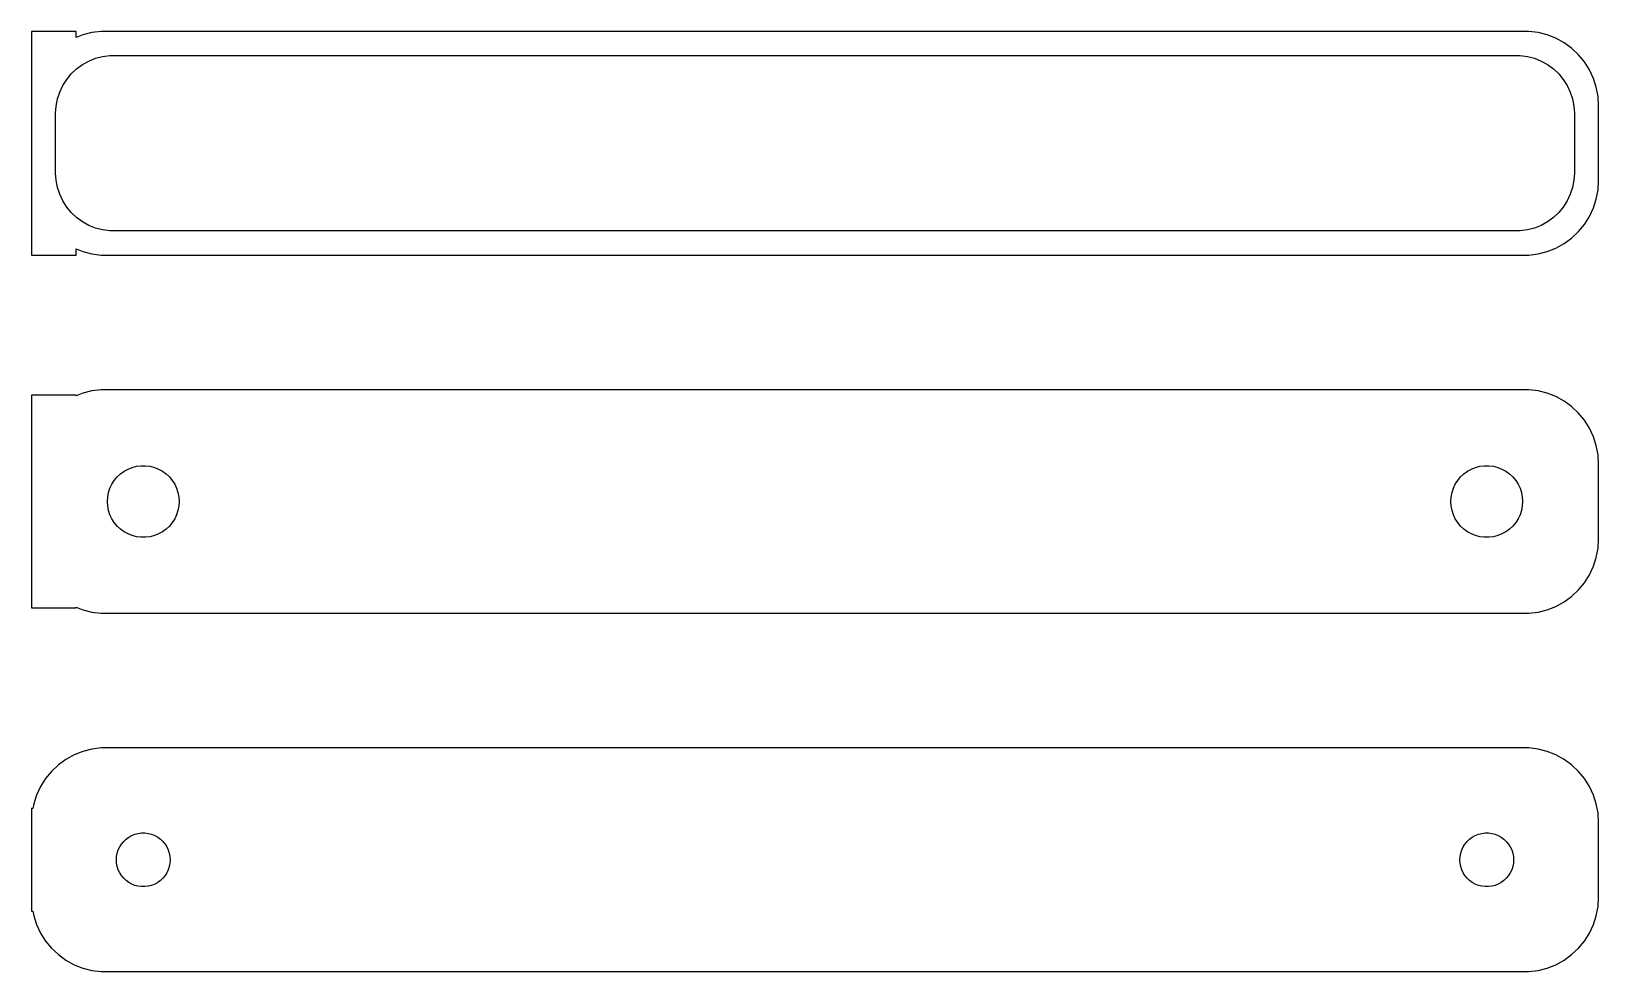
# Model space of a CAD drawing. Header units: metres. Extents: x -52 to 52, y 41 to 103.
import ezdxf

# ---------------------------------------------------------------- set-up
doc = ezdxf.new("R2010")
doc.units = ezdxf.units.M

msp = doc.modelspace()

# ---------------------------------------------------------------- linework, layer by layer
for p, q in [((-49.5, 103.49), (-52.5, 103.49)), ((-52.5, 103.49), (-52.5, 88.5099)), ((-49.5, 103.075), (-49.5, 103.49)), ((-49.0451, 103.255), (-49.5, 103.075)), ((-48.4369, 103.411), (-49.0451, 103.255)), ((-47.8139, 103.49), (-48.4369, 103.411)), ((47.8139, 103.49), (-47.8139, 103.49)), ((48.4369, 103.411), (47.8139, 103.49)), ((49.0451, 103.255), (48.4369, 103.411)), ((49.6289, 103.024), (49.0451, 103.255)), ((50.1791, 102.722), (49.6289, 103.024)), ((-47.7256, 101.804), (-47.2432, 101.865)), ((-47.2432, 101.865), (47.2432, 101.865)), ((47.2432, 101.865), (47.7256, 101.804)), ((50.6871, 102.353), (50.1791, 102.722)), ((51.1448, 101.923), (50.6871, 102.353)), ((51.5451, 101.439), (51.1448, 101.923)), ((-49.823, 100.651), (-49.4685, 100.984)), ((-49.4685, 100.984), (-49.0751, 101.27)), ((-49.0751, 101.27), (-48.6489, 101.504)), ((-48.6489, 101.504), (-48.1967, 101.683)), ((-48.1967, 101.683), (-47.7256, 101.804)), ((47.7256, 101.804), (48.1967, 101.683)), ((48.1967, 101.683), (48.6489, 101.504)), ((48.6489, 101.504), (49.0751, 101.27)), ((49.0751, 101.27), (49.4685, 100.984)), ((49.4685, 100.984), (49.823, 100.651)), ((51.8815, 100.909), (51.5451, 101.439)), ((52.1489, 100.341), (51.8815, 100.909)), ((-50.6007, 99.4256), (-50.3936, 99.8656)), ((-50.3936, 99.8656), (-50.133, 100.276)), ((-50.133, 100.276), (-49.823, 100.651)), ((49.823, 100.651), (50.133, 100.276)), ((50.133, 100.276), (50.3936, 99.8656)), ((50.3936, 99.8656), (50.6007, 99.4256)), ((52.3429, 99.7434), (52.1489, 100.341)), ((-50.8421, 98.4854), (-50.751, 98.9631)), ((-50.751, 98.9631), (-50.6007, 99.4256)), ((50.6007, 99.4256), (50.751, 98.9631)), ((50.751, 98.9631), (50.8421, 98.4854)), ((52.4606, 99.1267), (52.3429, 99.7434)), ((52.5, 98.5), (52.4606, 99.1267)), ((-50.8726, 98), (-50.8421, 98.4854)), ((-50.8726, 94), (-50.8726, 98)), ((50.8421, 98.4854), (50.8726, 98)), ((50.8726, 98), (50.8726, 94)), ((52.5, 93.5), (52.5, 98.5)), ((-50.8421, 93.5146), (-50.8726, 94)), ((-50.751, 93.0369), (-50.8421, 93.5146)), ((50.8421, 93.5146), (50.751, 93.0369)), ((50.8726, 94), (50.8421, 93.5146)), ((52.4606, 92.8733), (52.5, 93.5)), ((-50.6007, 92.5744), (-50.751, 93.0369)), ((-50.3936, 92.1344), (-50.6007, 92.5744)), ((50.6007, 92.5744), (50.3936, 92.1344)), ((50.751, 93.0369), (50.6007, 92.5744)), ((52.3429, 92.2566), (52.4606, 92.8733)), ((-50.133, 91.7237), (-50.3936, 92.1344)), ((-49.823, 91.349), (-50.133, 91.7237)), ((50.133, 91.7237), (49.823, 91.349)), ((50.3936, 92.1344), (50.133, 91.7237)), ((51.8815, 91.0912), (52.1489, 91.6594)), ((52.1489, 91.6594), (52.3429, 92.2566)), ((-49.4685, 91.0161), (-49.823, 91.349)), ((-49.0751, 90.7302), (-49.4685, 91.0161)), ((-48.6489, 90.4959), (-49.0751, 90.7302)), ((-48.1967, 90.3169), (-48.6489, 90.4959)), ((-47.7256, 90.196), (-48.1967, 90.3169)), ((48.1967, 90.3169), (47.7256, 90.196)), ((48.6489, 90.4959), (48.1967, 90.3169)), ((49.0751, 90.7302), (48.6489, 90.4959)), ((49.4685, 91.0161), (49.0751, 90.7302)), ((49.823, 91.349), (49.4685, 91.0161)), ((51.1448, 90.0773), (51.5451, 90.5611)), ((51.5451, 90.5611), (51.8815, 91.0912)), ((-47.2432, 90.135), (-47.7256, 90.196)), ((47.2432, 90.135), (-47.2432, 90.135)), ((47.7256, 90.196), (47.2432, 90.135)), ((49.6289, 88.9759), (50.1791, 89.2784)), ((50.1791, 89.2784), (50.6871, 89.6474)), ((50.6871, 89.6474), (51.1448, 90.0773)), ((-52.5, 88.5099), (-49.5, 88.5099)), ((-49.5, 88.9248), (-49.0451, 88.7447)), ((-49.5, 88.5099), (-49.5, 88.9248)), ((-49.0451, 88.7447), (-48.4369, 88.5886)), ((-48.4369, 88.5886), (-47.8139, 88.5099)), ((-47.8139, 88.5099), (47.8139, 88.5099)), ((47.8139, 88.5099), (48.4369, 88.5886)), ((48.4369, 88.5886), (49.0451, 88.7447)), ((49.0451, 88.7447), (49.6289, 88.9759)), ((-49.5, 79.1148), (-52.5, 79.1148)), ((-52.5, 79.1148), (-52.5, 64.8852)), ((-49.0451, 79.2553), (-49.5, 79.0752)), ((-49.5, 79.0752), (-49.5, 79.1148)), ((-48.4369, 79.4114), (-49.0451, 79.2553)), ((-47.8139, 79.4901), (-48.4369, 79.4114)), ((47.8139, 79.4901), (-47.8139, 79.4901)), ((48.4369, 79.4114), (47.8139, 79.4901)), ((49.0451, 79.2553), (48.4369, 79.4114)), ((49.6289, 79.0241), (49.0451, 79.2553)), ((50.1791, 78.7216), (49.6289, 79.0241)), ((50.6871, 78.3526), (50.1791, 78.7216)), ((51.1448, 77.9227), (50.6871, 78.3526)), ((51.5451, 77.4389), (51.1448, 77.9227)), ((51.8815, 76.9088), (51.5451, 77.4389)), ((52.1489, 76.3406), (51.8815, 76.9088)), ((52.3429, 75.7434), (52.1489, 76.3406)), ((52.4606, 75.1267), (52.3429, 75.7434)), ((52.5, 74.5), (52.4606, 75.1267)), ((-46.9416, 73.4107), (-46.7495, 73.6429)), ((-46.7495, 73.6429), (-46.5298, 73.8492)), ((-46.5298, 73.8492), (-46.286, 74.0264)), ((-46.286, 74.0264), (-46.0219, 74.1716)), ((-46.0219, 74.1716), (-45.7416, 74.2825)), ((-45.7416, 74.2825), (-45.4497, 74.3575)), ((-45.4497, 74.3575), (-45.1507, 74.3953)), ((-45.1507, 74.3953), (-44.8493, 74.3953)), ((-44.8493, 74.3953), (-44.5503, 74.3575)), ((-44.5503, 74.3575), (-44.2584, 74.2825)), ((-44.2584, 74.2825), (-43.9781, 74.1716)), ((-43.9781, 74.1716), (-43.714, 74.0264)), ((-43.714, 74.0264), (-43.4702, 73.8492)), ((-43.4702, 73.8492), (-43.2505, 73.6429)), ((-43.2505, 73.6429), (-43.0583, 73.4107)), ((43.0583, 73.4107), (43.2505, 73.6429)), ((43.2505, 73.6429), (43.4702, 73.8492)), ((43.4702, 73.8492), (43.714, 74.0264)), ((43.714, 74.0264), (43.9781, 74.1716)), ((43.9781, 74.1716), (44.2584, 74.2825)), ((44.2584, 74.2825), (44.5503, 74.3575)), ((44.5503, 74.3575), (44.8493, 74.3953)), ((44.8493, 74.3953), (45.1507, 74.3953)), ((45.1507, 74.3953), (45.4497, 74.3575)), ((45.4497, 74.3575), (45.7416, 74.2825)), ((45.7416, 74.2825), (46.0219, 74.1716)), ((46.0219, 74.1716), (46.286, 74.0264)), ((46.286, 74.0264), (46.5298, 73.8492)), ((46.5298, 73.8492), (46.7495, 73.6429)), ((46.7495, 73.6429), (46.9416, 73.4107)), ((52.5, 69.5), (52.5, 74.5)), ((-47.3811, 72.3008), (-47.3246, 72.5968)), ((-47.3246, 72.5968), (-47.2315, 72.8835)), ((-47.2315, 72.8835), (-47.1031, 73.1562)), ((-47.1031, 73.1562), (-46.9416, 73.4107)), ((-43.0583, 73.4107), (-42.8969, 73.1562)), ((-42.8969, 73.1562), (-42.7685, 72.8835)), ((-42.7685, 72.8835), (-42.6754, 72.5968)), ((-42.6754, 72.5968), (-42.6189, 72.3008)), ((42.6189, 72.3008), (42.6754, 72.5968)), ((42.6754, 72.5968), (42.7685, 72.8835)), ((42.7685, 72.8835), (42.8969, 73.1562)), ((42.8969, 73.1562), (43.0583, 73.4107)), ((46.9416, 73.4107), (47.1031, 73.1562)), ((47.1031, 73.1562), (47.2315, 72.8835)), ((47.2315, 72.8835), (47.3246, 72.5968)), ((47.3246, 72.5968), (47.3811, 72.3008)), ((-47.4, 72), (-47.3811, 72.3008)), ((-47.3811, 71.6992), (-47.4, 72)), ((-47.3246, 71.4032), (-47.3811, 71.6992)), ((-47.2315, 71.1165), (-47.3246, 71.4032)), ((-42.6754, 71.4032), (-42.7685, 71.1165)), ((-42.6189, 71.6992), (-42.6754, 71.4032)), ((-42.6189, 72.3008), (-42.6, 72)), ((-42.6, 72), (-42.6189, 71.6992)), ((42.6, 72), (42.6189, 72.3008)), ((42.6189, 71.6992), (42.6, 72)), ((42.6754, 71.4032), (42.6189, 71.6992)), ((42.7685, 71.1165), (42.6754, 71.4032)), ((47.3246, 71.4032), (47.2315, 71.1165)), ((47.3811, 71.6992), (47.3246, 71.4032)), ((47.3811, 72.3008), (47.4, 72)), ((47.4, 72), (47.3811, 71.6992)), ((-47.1031, 70.8438), (-47.2315, 71.1165)), ((-46.9416, 70.5893), (-47.1031, 70.8438)), ((-46.7495, 70.3571), (-46.9416, 70.5893)), ((-46.5298, 70.1508), (-46.7495, 70.3571)), ((-43.2505, 70.3571), (-43.4702, 70.1508)), ((-43.0583, 70.5893), (-43.2505, 70.3571)), ((-42.8969, 70.8438), (-43.0583, 70.5893)), ((-42.7685, 71.1165), (-42.8969, 70.8438)), ((42.8969, 70.8438), (42.7685, 71.1165)), ((43.0583, 70.5893), (42.8969, 70.8438)), ((43.2505, 70.3571), (43.0583, 70.5893)), ((43.4702, 70.1508), (43.2505, 70.3571)), ((46.7495, 70.3571), (46.5298, 70.1508)), ((46.9416, 70.5893), (46.7495, 70.3571)), ((47.1031, 70.8438), (46.9416, 70.5893)), ((47.2315, 71.1165), (47.1031, 70.8438)), ((-46.286, 69.9736), (-46.5298, 70.1508)), ((-46.0219, 69.8284), (-46.286, 69.9736)), ((-45.7416, 69.7175), (-46.0219, 69.8284)), ((-45.4497, 69.6425), (-45.7416, 69.7175)), ((-45.1507, 69.6047), (-45.4497, 69.6425)), ((-44.8493, 69.6047), (-45.1507, 69.6047)), ((-44.5503, 69.6425), (-44.8493, 69.6047)), ((-44.2584, 69.7175), (-44.5503, 69.6425)), ((-43.9781, 69.8284), (-44.2584, 69.7175)), ((-43.714, 69.9736), (-43.9781, 69.8284)), ((-43.4702, 70.1508), (-43.714, 69.9736)), ((43.714, 69.9736), (43.4702, 70.1508)), ((43.9781, 69.8284), (43.714, 69.9736)), ((44.2584, 69.7175), (43.9781, 69.8284)), ((44.5503, 69.6425), (44.2584, 69.7175)), ((44.8493, 69.6047), (44.5503, 69.6425)), ((45.1507, 69.6047), (44.8493, 69.6047)), ((45.4497, 69.6425), (45.1507, 69.6047)), ((45.7416, 69.7175), (45.4497, 69.6425)), ((46.0219, 69.8284), (45.7416, 69.7175)), ((46.286, 69.9736), (46.0219, 69.8284)), ((46.5298, 70.1508), (46.286, 69.9736)), ((52.4606, 68.8733), (52.5, 69.5)), ((52.1489, 67.6594), (52.3429, 68.2566)), ((52.3429, 68.2566), (52.4606, 68.8733)), ((51.8815, 67.0912), (52.1489, 67.6594)), ((51.1448, 66.0773), (51.5451, 66.5611)), ((51.5451, 66.5611), (51.8815, 67.0912)), ((49.6289, 64.9759), (50.1791, 65.2784)), ((50.1791, 65.2784), (50.6871, 65.6474)), ((50.6871, 65.6474), (51.1448, 66.0773)), ((-52.5, 64.8852), (-49.5, 64.8852)), ((-49.5, 64.8852), (-49.5, 64.9248)), ((-49.5, 64.9248), (-49.0451, 64.7447)), ((-49.0451, 64.7447), (-48.4369, 64.5886)), ((-48.4369, 64.5886), (-47.8139, 64.5099)), ((-47.8139, 64.5099), (47.8139, 64.5099)), ((47.8139, 64.5099), (48.4369, 64.5886)), ((48.4369, 64.5886), (49.0451, 64.7447)), ((49.0451, 64.7447), (49.6289, 64.9759)), ((-50.1791, 54.7216), (-50.6871, 54.3526)), ((-49.6289, 55.0241), (-50.1791, 54.7216)), ((-49.0451, 55.2553), (-49.6289, 55.0241)), ((-48.4369, 55.4114), (-49.0451, 55.2553)), ((-47.8139, 55.4901), (-48.4369, 55.4114)), ((47.8139, 55.4901), (-47.8139, 55.4901)), ((48.4369, 55.4114), (47.8139, 55.4901)), ((49.0451, 55.2553), (48.4369, 55.4114)), ((49.6289, 55.0241), (49.0451, 55.2553)), ((50.1791, 54.7216), (49.6289, 55.0241)), ((50.6871, 54.3526), (50.1791, 54.7216)), ((-51.1448, 53.9227), (-51.5451, 53.4389)), ((-50.6871, 54.3526), (-51.1448, 53.9227)), ((51.1448, 53.9227), (50.6871, 54.3526)), ((51.5451, 53.4389), (51.1448, 53.9227)), ((-51.8815, 52.9088), (-52.1489, 52.3406)), ((-51.5451, 53.4389), (-51.8815, 52.9088)), ((51.8815, 52.9088), (51.5451, 53.4389)), ((52.1489, 52.3406), (51.8815, 52.9088)), ((-52.3429, 51.7434), (-52.4, 51.4442)), ((-52.1489, 52.3406), (-52.3429, 51.7434)), ((52.3429, 51.7434), (52.1489, 52.3406)), ((52.4606, 51.1267), (52.3429, 51.7434)), ((-52.4, 51.4442), (-52.5, 51.4442)), ((-52.5, 51.4442), (-52.5, 44.5558)), ((52.5, 50.5), (52.4606, 51.1267)), ((52.5, 45.5), (52.5, 50.5)), ((-46.3121, 49.2322), (-46.1474, 49.3869)), ((-46.1474, 49.3869), (-45.9645, 49.5198)), ((-45.9645, 49.5198), (-45.7664, 49.6287)), ((-45.7664, 49.6287), (-45.5562, 49.7119)), ((-45.5562, 49.7119), (-45.3373, 49.7681)), ((-45.3373, 49.7681), (-45.113, 49.7964)), ((-45.113, 49.7964), (-44.887, 49.7964)), ((-44.887, 49.7964), (-44.6627, 49.7681)), ((-44.6627, 49.7681), (-44.4438, 49.7119)), ((-44.4438, 49.7119), (-44.2336, 49.6287)), ((-44.2336, 49.6287), (-44.0355, 49.5198)), ((-44.0355, 49.5198), (-43.8526, 49.3869)), ((-43.8526, 49.3869), (-43.6879, 49.2322)), ((43.6879, 49.2322), (43.8526, 49.3869)), ((43.8526, 49.3869), (44.0355, 49.5198)), ((44.0355, 49.5198), (44.2336, 49.6287)), ((44.2336, 49.6287), (44.4438, 49.7119)), ((44.4438, 49.7119), (44.6627, 49.7681)), ((44.6627, 49.7681), (44.887, 49.7964)), ((44.887, 49.7964), (45.113, 49.7964)), ((45.113, 49.7964), (45.3373, 49.7681)), ((45.3373, 49.7681), (45.5562, 49.7119)), ((45.5562, 49.7119), (45.7664, 49.6287)), ((45.7664, 49.6287), (45.9645, 49.5198)), ((45.9645, 49.5198), (46.1474, 49.3869)), ((46.1474, 49.3869), (46.3121, 49.2322)), ((-46.7858, 48.2256), (-46.7434, 48.4476)), ((-46.7434, 48.4476), (-46.6736, 48.6626)), ((-46.6736, 48.6626), (-46.5773, 48.8671)), ((-46.5773, 48.8671), (-46.4562, 49.058)), ((-46.4562, 49.058), (-46.3121, 49.2322)), ((-43.6879, 49.2322), (-43.5438, 49.058)), ((-43.5438, 49.058), (-43.4226, 48.8671)), ((-43.4226, 48.8671), (-43.3264, 48.6626)), ((-43.3264, 48.6626), (-43.2565, 48.4476)), ((-43.2565, 48.4476), (-43.2142, 48.2256)), ((43.2142, 48.2256), (43.2565, 48.4476)), ((43.2565, 48.4476), (43.3264, 48.6626)), ((43.3264, 48.6626), (43.4226, 48.8671)), ((43.4226, 48.8671), (43.5438, 49.058)), ((43.5438, 49.058), (43.6879, 49.2322)), ((46.3121, 49.2322), (46.4562, 49.058)), ((46.4562, 49.058), (46.5773, 48.8671)), ((46.5773, 48.8671), (46.6736, 48.6626)), ((46.6736, 48.6626), (46.7434, 48.4476)), ((46.7434, 48.4476), (46.7858, 48.2256)), ((-46.8, 48), (-46.7858, 48.2256)), ((-46.7858, 47.7744), (-46.8, 48)), ((-46.7434, 47.5524), (-46.7858, 47.7744)), ((-46.6736, 47.3374), (-46.7434, 47.5524)), ((-46.5773, 47.1329), (-46.6736, 47.3374)), ((-43.3264, 47.3374), (-43.4226, 47.1329)), ((-43.2565, 47.5524), (-43.3264, 47.3374)), ((-43.2142, 47.7744), (-43.2565, 47.5524)), ((-43.2142, 48.2256), (-43.2, 48)), ((-43.2, 48), (-43.2142, 47.7744)), ((43.2, 48), (43.2142, 48.2256)), ((43.2142, 47.7744), (43.2, 48)), ((43.2565, 47.5524), (43.2142, 47.7744)), ((43.3264, 47.3374), (43.2565, 47.5524)), ((43.4226, 47.1329), (43.3264, 47.3374)), ((46.6736, 47.3374), (46.5773, 47.1329)), ((46.7434, 47.5524), (46.6736, 47.3374)), ((46.7858, 47.7744), (46.7434, 47.5524)), ((46.7858, 48.2256), (46.8, 48)), ((46.8, 48), (46.7858, 47.7744)), ((-46.4562, 46.942), (-46.5773, 47.1329)), ((-46.3121, 46.7678), (-46.4562, 46.942)), ((-46.1474, 46.6131), (-46.3121, 46.7678)), ((-45.9645, 46.4802), (-46.1474, 46.6131)), ((-45.7664, 46.3713), (-45.9645, 46.4802)), ((-45.5562, 46.2881), (-45.7664, 46.3713)), ((-45.3373, 46.2319), (-45.5562, 46.2881)), ((-45.113, 46.2036), (-45.3373, 46.2319)), ((-44.887, 46.2036), (-45.113, 46.2036)), ((-44.6627, 46.2319), (-44.887, 46.2036)), ((-44.4438, 46.2881), (-44.6627, 46.2319)), ((-44.2336, 46.3713), (-44.4438, 46.2881)), ((-44.0355, 46.4802), (-44.2336, 46.3713)), ((-43.8526, 46.6131), (-44.0355, 46.4802)), ((-43.6879, 46.7678), (-43.8526, 46.6131)), ((-43.5438, 46.942), (-43.6879, 46.7678)), ((-43.4226, 47.1329), (-43.5438, 46.942)), ((43.5438, 46.942), (43.4226, 47.1329)), ((43.6879, 46.7678), (43.5438, 46.942)), ((43.8526, 46.6131), (43.6879, 46.7678)), ((44.0355, 46.4802), (43.8526, 46.6131)), ((44.2336, 46.3713), (44.0355, 46.4802)), ((44.4438, 46.2881), (44.2336, 46.3713)), ((44.6627, 46.2319), (44.4438, 46.2881)), ((44.887, 46.2036), (44.6627, 46.2319)), ((45.113, 46.2036), (44.887, 46.2036)), ((45.3373, 46.2319), (45.113, 46.2036)), ((45.5562, 46.2881), (45.3373, 46.2319)), ((45.7664, 46.3713), (45.5562, 46.2881)), ((45.9645, 46.4802), (45.7664, 46.3713)), ((46.1474, 46.6131), (45.9645, 46.4802)), ((46.3121, 46.7678), (46.1474, 46.6131)), ((46.4562, 46.942), (46.3121, 46.7678)), ((46.5773, 47.1329), (46.4562, 46.942)), ((52.4606, 44.8733), (52.5, 45.5)), ((-52.5, 44.5558), (-52.4, 44.5558)), ((-52.4, 44.5558), (-52.3429, 44.2566)), ((-52.3429, 44.2566), (-52.1489, 43.6594)), ((52.1489, 43.6594), (52.3429, 44.2566)), ((52.3429, 44.2566), (52.4606, 44.8733)), ((-52.1489, 43.6594), (-51.8815, 43.0912)), ((-51.8815, 43.0912), (-51.5451, 42.5611)), ((51.5451, 42.5611), (51.8815, 43.0912)), ((51.8815, 43.0912), (52.1489, 43.6594)), ((-51.5451, 42.5611), (-51.1448, 42.0773)), ((-51.1448, 42.0773), (-50.6871, 41.6474)), ((50.6871, 41.6474), (51.1448, 42.0773)), ((51.1448, 42.0773), (51.5451, 42.5611)), ((-50.6871, 41.6474), (-50.1791, 41.2784)), ((-50.1791, 41.2784), (-49.6289, 40.9759)), ((-49.6289, 40.9759), (-49.0451, 40.7447)), ((49.0451, 40.7447), (49.6289, 40.9759)), ((49.6289, 40.9759), (50.1791, 41.2784)), ((50.1791, 41.2784), (50.6871, 41.6474)), ((-49.0451, 40.7447), (-48.4369, 40.5886)), ((-48.4369, 40.5886), (-47.8139, 40.5099)), ((-47.8139, 40.5099), (47.8139, 40.5099)), ((47.8139, 40.5099), (48.4369, 40.5886)), ((48.4369, 40.5886), (49.0451, 40.7447))]:
    msp.add_line(p, q)

doc.saveas('drawing.dxf')
